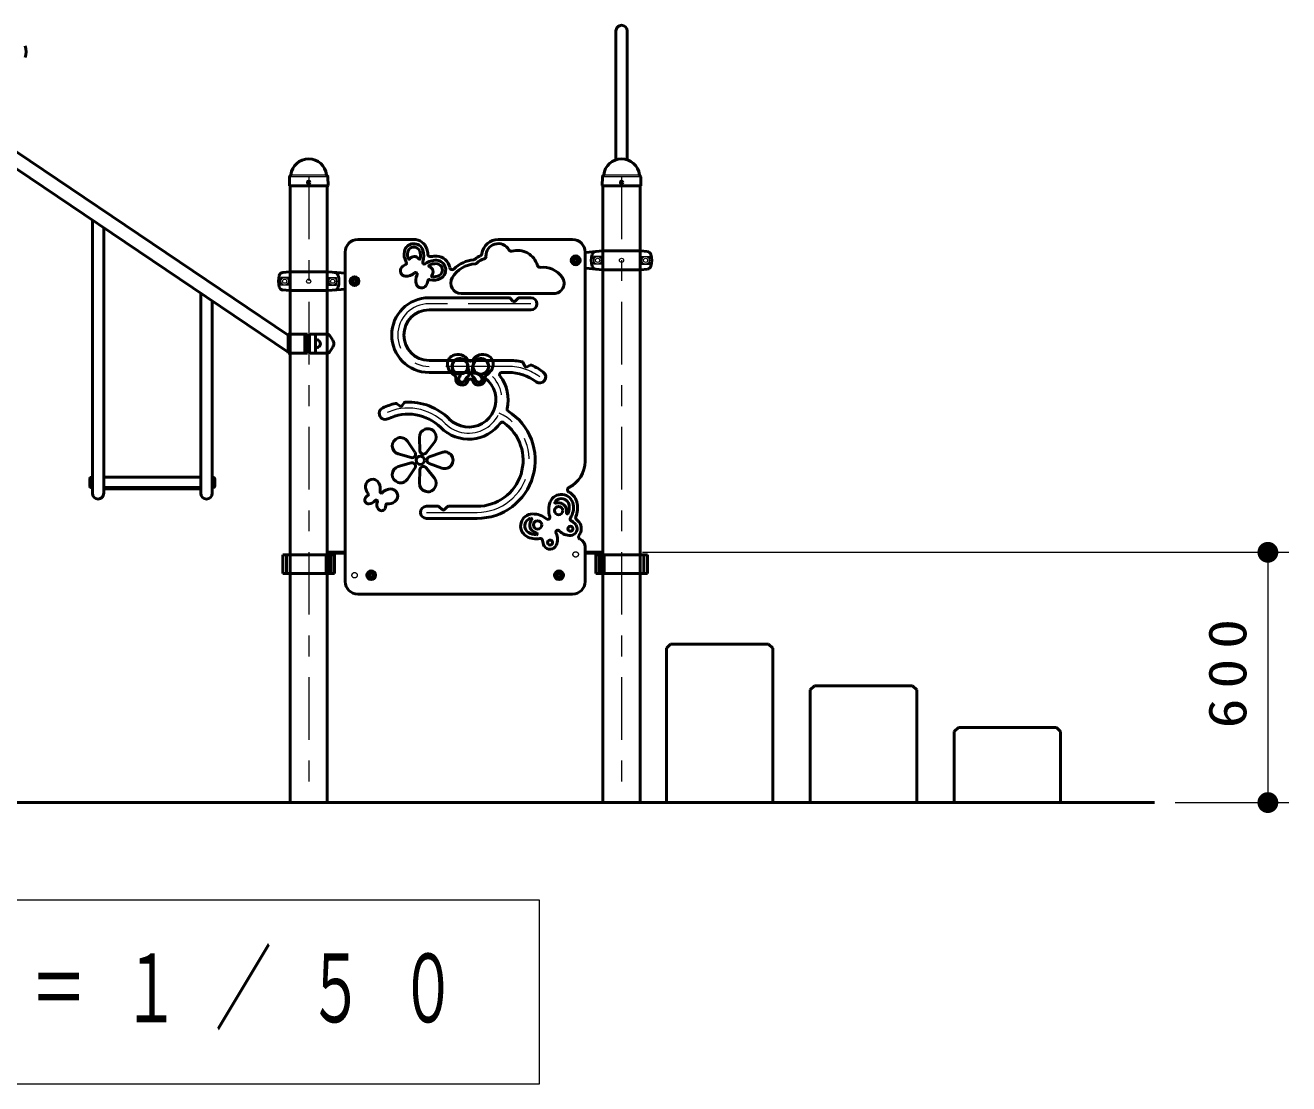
# Model space of a CAD drawing. Units: millimetres on the paper, scale 1:50. Extents: x -385 to 0, y -594 to 267.
# Drawn here: x -251.5 to -190.9, y -137.5 to -86.7 of the extents above; entities that cross this region are included whole.
import ezdxf

# ---------------------------------------------------------------- set-up
doc = ezdxf.new("R2010")
doc.units = ezdxf.units.MM
doc.linetypes.add('USER1', pattern=[4.5, 2.5, -2])
doc.linetypes.add('USER2', pattern=[6, 3, -1, 1, -1])
doc.layers.add('LY_1', color=7, linetype='Continuous', lineweight=50)
doc.styles.add('ＭＳ ゴシック', font='')
doc.styles.get('ＭＳ ゴシック').set_extended_font_data('MS Gothic')

# ---------------------------------------------------------------- blocks, each defined once
blk = doc.blocks.new('filled_dot')
at = {"color": 0, "linetype": 'Continuous', "lineweight": -2, "const_width": 1.25}
blk.add_lwpolyline([(-0.625, 0, 1), (0.625, 0, 1)], format="xyb", close=True, dxfattribs=at)

msp = doc.modelspace()

# ---------------------------------------------------------------- linework, layer by layer
at = {"layer": 'LY_1', "color": 140}
for p, q in [((-223.198, -93.152), (-223.198, -86.972)), ((-222.654, -93.152), (-222.654, -86.972)), ((-251.942, -92.765), (-238.91, -101.558)), ((-251.942, -93.585), (-238.91, -102.379)), ((-238.855, -94.382), (-238.847, -93.985)), ((-238.855, -94.382), (-238.846, -94.392)), ((-237.007, -94.392), (-238.846, -94.392)), ((-238.822, -93.927), (-238.801, -93.905)), ((-238.817, -94.392), (-238.817, -123.972)), ((-237.03, -93.927), (-237.052, -93.905)), ((-237.035, -94.392), (-237.035, -123.972)), ((-237.007, -94.392), (-236.997, -94.382)), ((-236.997, -94.382), (-237.005, -93.985)), ((-223.855, -94.382), (-223.847, -93.985)), ((-223.855, -94.382), (-223.846, -94.392)), ((-222.007, -94.392), (-223.846, -94.392)), ((-223.822, -93.927), (-223.801, -93.905)), ((-223.817, -94.392), (-223.817, -123.972)), ((-222.03, -93.927), (-222.052, -93.905)), ((-222.035, -94.392), (-222.035, -123.972)), ((-222.007, -94.392), (-221.997, -94.382)), ((-221.997, -94.382), (-222.005, -93.985)), ((-248.298, -109.144), (-248.298, -96.044)), ((-247.754, -109.144), (-247.754, -96.411)), ((-235.576, -96.972), (-232.887, -96.972)), ((-228.84, -96.972), (-225.276, -96.972)), ((-223.846, -97.522), (-224.476, -97.577)), ((-222.006, -97.522), (-223.847, -97.522)), ((-222.006, -97.522), (-221.691, -97.55)), ((-236.176, -113.372), (-236.176, -97.572)), ((-225.206, -97.926), (-225.126, -97.88)), ((-225.206, -97.926), (-225.206, -98.018)), ((-225.206, -98.018), (-225.126, -98.064)), ((-225.126, -97.88), (-225.046, -97.926)), ((-225.126, -98.064), (-225.046, -98.018)), ((-225.046, -97.926), (-225.046, -98.018)), ((-224.676, -107.612), (-224.676, -97.572)), ((-224.476, -97.577), (-224.676, -97.592)), ((-238.846, -98.522), (-239.162, -98.55)), ((-238.846, -98.522), (-237.006, -98.522)), ((-237.006, -98.522), (-236.376, -98.577)), ((-236.376, -98.577), (-236.176, -98.592)), ((-224.476, -98.367), (-224.676, -98.352)), ((-223.846, -98.422), (-224.476, -98.367)), ((-222.006, -98.422), (-223.847, -98.422)), ((-222.006, -98.422), (-221.691, -98.394)), ((-235.806, -98.926), (-235.726, -98.88)), ((-235.806, -98.926), (-235.806, -99.018)), ((-235.806, -99.018), (-235.726, -99.064)), ((-235.726, -98.88), (-235.646, -98.926)), ((-235.726, -99.064), (-235.646, -99.018)), ((-235.646, -98.926), (-235.646, -99.018)), ((-243.098, -109.144), (-243.098, -99.553)), ((-242.554, -109.144), (-242.554, -99.92)), ((-238.846, -99.422), (-239.162, -99.394)), ((-238.846, -99.422), (-237.006, -99.422)), ((-237.006, -99.422), (-236.376, -99.367)), ((-236.376, -99.367), (-236.176, -99.352)), ((-232.156, -99.767), (-228.323, -99.767)), ((-230.616, -99.567), (-226.183, -99.567)), ((-228.133, -99.924), (-228.266, -99.79)), ((-228.02, -99.924), (-227.887, -99.79)), ((-227.83, -99.767), (-227.276, -99.767)), ((-232.156, -100.347), (-227.276, -100.347)), ((-238.91, -101.519), (-238.91, -102.419)), ((-238.91, -101.519), (-237.986, -101.519)), ((-238.106, -101.519), (-238.106, -102.419)), ((-237.986, -101.519), (-237.986, -102.419)), ((-237.896, -101.559), (-237.896, -102.379)), ((-237.004, -101.519), (-237.856, -101.519)), ((-237.601, -101.969), (-237.601, -101.539)), ((-236.775, -101.805), (-236.937, -101.555)), ((-237.601, -101.783), (-237.561, -101.782)), ((-237.601, -101.969), (-237.601, -102.399)), ((-237.601, -102.154), (-237.561, -102.156)), ((-236.775, -102.132), (-236.937, -102.382)), ((-238.91, -102.419), (-237.986, -102.419)), ((-237.006, -102.419), (-237.856, -102.419)), ((-232.156, -102.767), (-228.356, -102.767)), ((-227.567, -103.044), (-227.644, -102.888)), ((-232.156, -103.347), (-230.258, -103.347)), ((-228.678, -103.347), (-228.356, -103.347)), ((-227.46, -103.08), (-227.304, -103.003)), ((-233.564, -104.955), (-233.702, -104.849)), ((-233.452, -104.94), (-233.347, -104.801)), ((-232.592, -107.1), (-232.615, -106.459)), ((-232.832, -107.178), (-233.191, -106.646)), ((-232.295, -107.197), (-231.9, -106.691)), ((-232.147, -107.401), (-231.544, -107.181)), ((-233.016, -107.431), (-233.633, -107.254)), ((-233.016, -107.683), (-233.633, -107.86)), ((-232.147, -107.713), (-231.544, -107.933)), ((-248.298, -108.372), (-248.326, -108.372)), ((-243.098, -108.372), (-247.754, -108.372)), ((-242.526, -108.372), (-242.554, -108.372)), ((-232.832, -107.936), (-233.191, -108.468)), ((-232.592, -108.014), (-232.615, -108.655)), ((-232.295, -107.917), (-231.9, -108.423)), ((-248.426, -108.772), (-248.426, -108.472)), ((-248.298, -108.872), (-248.326, -108.872)), ((-243.098, -108.872), (-247.754, -108.872)), ((-243.098, -108.936), (-247.754, -108.936)), ((-242.526, -108.872), (-242.554, -108.872)), ((-242.426, -108.772), (-242.426, -108.472)), ((-231.723, -109.767), (-232.276, -109.767)), ((-231.533, -109.924), (-231.666, -109.79)), ((-231.42, -109.924), (-231.287, -109.79)), ((-229.856, -109.767), (-231.23, -109.767)), ((-229.856, -110.347), (-232.276, -110.347)), ((-237.035, -111.972), (-236.176, -111.972)), ((-237.035, -112.018), (-236.176, -112.018)), ((-224.676, -113.372), (-224.676, -111.715)), ((-223.817, -111.972), (-224.676, -111.972)), ((-223.817, -112.018), (-224.676, -112.018)), ((-236.69, -112.092), (-239.162, -112.092)), ((-239.162, -112.092), (-239.162, -112.992)), ((-238.996, -112.092), (-238.996, -112.992)), ((-237.092, -112.092), (-237.092, -112.992)), ((-236.904, -112.092), (-236.904, -112.992)), ((-236.845, -112.092), (-236.845, -112.992)), ((-236.69, -112.092), (-236.69, -112.992)), ((-224.162, -112.092), (-221.69, -112.092)), ((-224.162, -112.092), (-224.162, -112.992)), ((-224.007, -112.092), (-224.007, -112.992)), ((-223.948, -112.092), (-223.948, -112.992)), ((-223.761, -112.092), (-223.761, -112.992)), ((-221.856, -112.092), (-221.856, -112.992)), ((-221.69, -112.092), (-221.69, -112.992)), ((-236.69, -112.992), (-239.162, -112.992)), ((-235.006, -113.026), (-234.926, -112.98)), ((-235.006, -113.026), (-235.006, -113.118)), ((-235.006, -113.118), (-234.926, -113.164)), ((-234.926, -112.98), (-234.846, -113.026)), ((-234.926, -113.164), (-234.846, -113.118)), ((-234.846, -113.026), (-234.846, -113.118)), ((-226.006, -113.026), (-225.926, -112.98)), ((-226.006, -113.026), (-226.006, -113.118)), ((-226.006, -113.118), (-225.926, -113.164)), ((-225.926, -112.98), (-225.846, -113.026)), ((-225.926, -113.164), (-225.846, -113.118)), ((-225.846, -113.026), (-225.846, -113.118)), ((-224.162, -112.992), (-221.69, -112.992)), ((-235.576, -113.972), (-225.276, -113.972)), ((-220.576, -116.372), (-220.776, -116.572)), ((-220.776, -123.972), (-220.776, -116.572)), ((-220.576, -116.372), (-215.876, -116.372)), ((-215.876, -116.372), (-215.676, -116.572)), ((-215.676, -116.572), (-215.676, -123.972)), ((-213.676, -118.372), (-213.876, -118.572)), ((-213.876, -123.972), (-213.876, -118.572)), ((-213.676, -118.372), (-208.976, -118.372)), ((-208.976, -118.372), (-208.776, -118.572)), ((-208.776, -118.572), (-208.776, -123.972)), ((-206.776, -120.372), (-206.976, -120.572)), ((-206.776, -120.372), (-202.076, -120.372)), ((-202.076, -120.372), (-201.876, -120.572)), ((-206.976, -123.972), (-206.976, -120.572)), ((-201.876, -120.572), (-201.876, -123.972))]:
    msp.add_line(p, q, dxfattribs=at)
at = {"layer": 'LY_1', "lineweight": 13}
for p, q in [((-237.069, -93.892), (-238.781, -93.892)), ((-222.069, -93.892), (-223.781, -93.892)), ((-237.033, -93.962), (-238.82, -93.962)), ((-222.033, -93.962), (-223.82, -93.962)), ((-223.891, -97.787), (-224.261, -97.787)), ((-224.261, -98.157), (-224.261, -97.787)), ((-221.961, -97.787), (-221.591, -97.787)), ((-221.591, -98.157), (-221.591, -97.787)), ((-223.891, -98.157), (-224.261, -98.157)), ((-221.961, -98.157), (-221.591, -98.157)), ((-238.891, -98.787), (-239.261, -98.787)), ((-239.261, -99.157), (-239.261, -98.787)), ((-238.891, -99.157), (-239.261, -99.157)), ((-236.961, -98.787), (-236.591, -98.787)), ((-236.961, -99.157), (-236.591, -99.157)), ((-236.591, -99.157), (-236.591, -98.787)), ((-221.926, -111.972), (-190.939, -111.972)), ((-191.939, -111.972), (-191.939, -123.972)), ((-196.379, -123.972), (-190.939, -123.972)), ((-226.857, -128.654), (-283.657, -128.654)), ((-226.857, -137.454), (-226.857, -128.654)), ((-283.657, -137.454), (-226.857, -137.454))]:
    msp.add_line(p, q, dxfattribs=at)
at = {"layer": 'LY_1', "linetype": 'USER2', "lineweight": 13}
for p, q in [((-237.926, -93.962), (-237.926, -123.972)), ((-222.926, -93.962), (-222.926, -123.972)), ((-227.276, -100.057), (-232.156, -100.057)), ((-228.356, -103.057), (-232.156, -103.057)), ((-232.276, -110.057), (-229.856, -110.057))]:
    msp.add_line(p, q, dxfattribs=at)
at = {"layer": 'LY_1'}
msp.add_line((-316.868, -123.972), (-197.379, -123.972), dxfattribs=at)
at = {"layer": 'LY_1', "color": 140}
for centre, radius in [((-237.926, -94.232), 0.06), ((-222.926, -94.232), 0.06), ((-225.126, -97.972), 0.21), ((-235.726, -98.972), 0.21), ((-230.676, -103.057), 0.37), ((-230.676, -103.057), 0.37), ((-229.676, -103.057), 0.37), ((-229.676, -103.057), 0.37), ((-232.576, -107.557), 0.2), ((-225.943, -109.972), 0.2), ((-226.956, -110.66), 0.2), ((-225.381, -110.843), 0.12), ((-226.353, -111.504), 0.12), ((-234.926, -113.072), 0.21), ((-225.926, -113.072), 0.21)]:
    msp.add_circle(centre, radius, dxfattribs=at)
at = {"layer": 'LY_1', "lineweight": 13}
for centre, radius in [((-225.126, -97.972), 0.24), ((-225.126, -97.972), 0.11), ((-224.076, -97.972), 0.185), ((-224.076, -97.972), 0.1), ((-222.926, -97.972), 0.1), ((-221.776, -97.972), 0.185), ((-221.776, -97.972), 0.1), ((-235.726, -98.972), 0.24), ((-239.076, -98.972), 0.185), ((-239.076, -98.972), 0.1), ((-237.926, -98.972), 0.1), ((-236.776, -98.972), 0.185), ((-236.776, -98.972), 0.1), ((-235.726, -98.972), 0.11), ((-234.926, -113.072), 0.24), ((-234.926, -113.072), 0.11), ((-225.926, -113.072), 0.24), ((-225.926, -113.072), 0.11)]:
    msp.add_circle(centre, radius, dxfattribs=at)
at = {"layer": 'LY_1', "linetype": 'USER1', "lineweight": 13}
for centre, radius in [((-225.126, -97.972), 0.13), ((-225.126, -97.972), 0.125), ((-235.726, -98.972), 0.13), ((-235.726, -98.972), 0.125), ((-225.126, -112.072), 0.13), ((-235.726, -113.072), 0.13), ((-234.926, -113.072), 0.13), ((-234.926, -113.072), 0.125), ((-225.926, -113.072), 0.13), ((-225.926, -113.072), 0.125)]:
    msp.add_circle(centre, radius, dxfattribs=at)
at = {"layer": 'LY_1', "color": 140}
for centre, radius, start, end in [((-222.926, -86.972), 0.272, 0, 180), ((-252.476, -87.972), 1, 343.80375, 16.19625), ((-237.926, -93.972), 0.864, 90, 173.3676), ((-237.926, -93.972), 0.864, 6.6324, 90), ((-222.926, -93.972), 0.864, 90, 173.3676), ((-222.926, -93.972), 0.864, 6.6324, 90), ((-238.84, -93.866), 0.056, 315, 353.3676), ((-237.012, -93.866), 0.056, 186.6324, 225), ((-223.84, -93.866), 0.056, 315, 353.3676), ((-222.012, -93.866), 0.056, 186.6324, 225), ((-238.763, -93.987), 0.084, 135, 178.99605), ((-237.089, -93.987), 0.084, 1.00395, 45), ((-223.763, -93.987), 0.084, 135, 178.99605), ((-222.089, -93.987), 0.084, 1.00395, 45), ((-235.576, -97.572), 0.6, 90, 180), ((-232.887, -97.633), 0.461, 19.18034, 167.65203), ((-232.887, -97.633), 0.301, 19.18034, 167.65203), ((-232.887, -97.633), 0.661, 19.18034, 90), ((-233.234, -97.753), 0.828, 339.41613, 19.18034), ((-233.234, -97.753), 1.028, 3.81231, 19.18034), ((-228.84, -97.758), 0.786, 90, 172.44655), ((-228.84, -97.758), 0.587, 28.85329, 182.36031), ((-228.221, -97.417), 0.12, 208.85329, 286.26437), ((-227.911, -98.478), 0.984, 15.19768, 106.26437), ((-225.276, -97.572), 0.6, 0, 90), ((-232.64, -97.687), 0.713, 167.65203, 211.13986), ((-233.319, -98.097), 0.08, 294.1406, 31.13986), ((-232.64, -97.687), 0.553, 167.65203, 202.40114), ((-233.115, -97.882), 0.04, 202.40114, 326.39119), ((-232.863, -98.049), 0.262, 35.54452, 146.39119), ((-232.617, -97.874), 0.04, 215.54452, 348.93864), ((-233.234, -97.753), 0.668, 348.93864, 19.18034), ((-232.384, -98.073), 0.08, 159.41613, 307.07651), ((-231.836, -98.797), 0.828, 87.3123, 127.07651), ((-232.088, -97.677), 0.12, 183.81231, 282.68033), ((-231.836, -98.797), 0.668, 87.3123, 117.554), ((-231.836, -98.797), 1.028, 87.3123, 102.68033), ((-231.819, -98.43), 0.301, 298.84062, 87.3123), ((-231.819, -98.43), 0.461, 298.84062, 87.3123), ((-231.819, -98.43), 0.661, 9.30779, 87.3123), ((-229.842, -99.536), 1.405, 93.64542, 148.763), ((-229.842, -99.536), 1.605, 96.1833, 134.39209), ((-230.028, -97.821), 0.12, 276.1833, 312.23441), ((-229.371, -98.545), 0.858, 112.05955, 132.23441), ((-229.939, -98.015), 0.12, 273.64542, 316.95526), ((-229.371, -98.545), 0.658, 102.96258, 136.95526), ((-229.738, -97.639), 0.12, 292.05955, 352.44655), ((-229.545, -97.788), 0.12, 282.96258, 2.36031), ((-223.376, -97.972), 1, 163.80375, 196.19625), ((-224.145, -97.749), 0.2, 95, 163.80375), ((-221.708, -97.749), 0.2, 16.19625, 85), ((-222.476, -97.972), 1, 343.80375, 16.19625), ((-238.376, -98.972), 1, 163.80375, 196.19625), ((-239.145, -98.749), 0.2, 95, 163.80375), ((-236.708, -98.749), 0.2, 16.19625, 85), ((-237.476, -98.972), 1, 343.80375, 16.19625), ((-233.27, -98.473), 0.259, 139.85618, 264.18174), ((-233.077, -98.636), 0.51, 114.1406, 139.85618), ((-233.241, -98.191), 0.542, 264.18174, 315.01615), ((-232.801, -98.631), 0.08, 331.47649, 135.01615), ((-232.254, -98.928), 0.542, 151.47649, 202.3109), ((-232.127, -98.24), 0.04, 117.554, 250.94812), ((-232.225, -98.526), 0.262, 320.10145, 70.94812), ((-231.994, -98.719), 0.04, 140.10145, 264.0915), ((-231.941, -98.209), 0.553, 264.0915, 298.84062), ((-231.049, -98.304), 0.12, 189.30779, 314.39209), ((-226.846, -98.188), 0.12, 195.19768, 276.99691), ((-226.694, -99.42), 1.121, 34.66343, 96.99691), ((-224.145, -98.195), 0.2, 196.19625, 265), ((-221.708, -98.195), 0.2, 275, 343.80375), ((-239.145, -99.195), 0.2, 196.19625, 265), ((-236.708, -99.195), 0.2, 275, 343.80375), ((-232.517, -99.036), 0.259, 202.3109, 326.63646), ((-232.727, -98.898), 0.51, 326.63646, 352.35204), ((-232.142, -98.976), 0.08, 75.35278, 172.35204), ((-231.941, -98.209), 0.713, 255.35278, 298.84062), ((-230.616, -99.067), 0.5, 148.763, 270), ((-226.183, -99.067), 0.5, 270, 34.66343), ((-232.156, -101.557), 1.79, 90, 270), ((-228.323, -99.847), 0.08, 45, 90), ((-228.076, -99.867), 0.08, 225, 315), ((-227.83, -99.847), 0.08, 90, 135), ((-227.276, -100.057), 0.29, 270, 90), ((-232.156, -101.557), 1.21, 90, 270), ((-237.856, -101.559), 0.04, 90, 180), ((-237.621, -101.539), 0.02, 0, 90), ((-237.004, -101.599), 0.08, 20.80294, 90), ((-237.555, -101.969), 0.187, 268, 92), ((-237.004, -102.339), 0.08, 270, 339.19706), ((-237.026, -101.969), 0.3, 0, 32.99301), ((-237.026, -101.969), 0.3, 327.00699, 0), ((-237.856, -102.379), 0.04, 180, 270), ((-237.621, -102.399), 0.02, 270, 0), ((-230.844, -102.933), 0.432, 114.11451, 192.68347), ((-230.676, -103.057), 0.38, 12.43224, 263.71783), ((-230.777, -103.084), 0.598, 33.25389, 114.11452), ((-232.386, -103.434), 2.131, 359.21451, 12.43224), ((-230.176, -102.69), 0.12, 213.25389, 326.74611), ((-227.967, -103.434), 2.131, 167.56776, 180.78549), ((-229.576, -103.084), 0.598, 65.88549, 146.74611), ((-229.676, -103.057), 0.38, 276.28217, 167.56776), ((-229.508, -102.933), 0.432, 347.31653, 65.88549), ((-228.356, -105.557), 2.79, 76.33576, 90), ((-227.716, -102.924), 0.08, 26.34025, 76.33576), ((-230.567, -102.87), 0.717, 192.68347, 239.51239), ((-230.258, -104.657), 1.31, 225.01704, 90), ((-230.991, -103.591), 0.12, 350.97739, 59.51239), ((-230.576, -103.657), 0.16, 132.32966, 342.24721), ((-230.724, -103.494), 0.06, 312.32966, 83.71783), ((-230.176, -103.785), 0.26, 121.60475, 162.24721), ((-230.375, -103.461), 0.12, 301.60475, 359.21451), ((-229.977, -103.461), 0.12, 180.78549, 238.39525), ((-230.176, -103.785), 0.26, 17.75279, 58.39525), ((-229.776, -103.657), 0.16, 197.75279, 47.67034), ((-229.628, -103.494), 0.06, 96.28217, 227.67034), ((-229.361, -103.591), 0.12, 120.48761, 189.02261), ((-229.786, -102.87), 0.717, 300.48761, 347.31653), ((-228.678, -103.447), 0.1, 90, 217.44793), ((-230.258, -104.657), 1.89, 346.86777, 37.44793), ((-228.356, -105.557), 2.21, 52.99625, 90), ((-227.496, -103.008), 0.08, 206.34025, 296.34025), ((-227.269, -103.075), 0.08, 66.34474, 116.34025), ((-228.356, -105.557), 2.79, 52.99625, 66.34474), ((-226.852, -103.56), 0.29, 232.99625, 52.99625), ((-230.576, -103.657), 0.3, 170.97739, 342.24721), ((-230.176, -103.785), 0.12, 17.75279, 162.24721), ((-229.776, -103.657), 0.3, 197.75279, 9.02261), ((-233.283, -104.85), 0.08, 92.68332, 142.67883), ((-233.156, -107.557), 2.79, 45.01704, 92.68332), ((-234.253, -105.31), 0.29, 116.02183, 296.02183), ((-233.156, -107.557), 2.79, 102.67433, 116.02183), ((-233.156, -107.557), 2.21, 45.01704, 116.02183), ((-233.751, -104.913), 0.08, 52.67883, 102.67433), ((-233.516, -104.891), 0.08, 232.67883, 322.67883), ((-229.856, -107.557), 2.79, 270, 57.88849), ((-228.32, -105.109), 0.1, 166.86777, 237.88849), ((-230.258, -104.657), 1.89, 225.01704, 323.98869), ((-229.856, -107.557), 2.21, 270, 55.07482), ((-228.648, -105.827), 0.1, 55.07482, 143.98869), ((-233.522, -106.87), 0.4, 34, 254), ((-232.215, -106.445), 0.4, 322, 182), ((-232.97, -107.271), 0.166, 254, 34), ((-232.426, -107.094), 0.166, 182, 322), ((-231.407, -107.557), 0.4, 250, 110), ((-232.97, -107.843), 0.166, 326, 106), ((-232.09, -107.557), 0.166, 110, 250), ((-226.076, -107.612), 1.4, 296.29333, 0), ((-248.326, -108.472), 0.1, 90, 180), ((-242.526, -108.472), 0.1, 0, 90), ((-233.522, -108.244), 0.4, 106, 326), ((-232.215, -108.669), 0.4, 178, 38), ((-232.426, -108.019), 0.166, 38, 178), ((-248.326, -108.772), 0.1, 180, 270), ((-242.526, -108.772), 0.1, 270, 0), ((-234.677, -108.822), 0.524, 176.2218, 219.70964), ((-234.862, -108.809), 0.339, 27.75012, 176.2218), ((-235.101, -108.935), 0.609, 347.98591, 27.75012), ((-233.971, -109.541), 0.609, 95.88208, 135.64629), ((-233.999, -109.272), 0.339, 307.41039, 95.88208), ((-225.403, -108.975), 0.12, 116.29333, 242.82944), ((-248.026, -109.144), 0.272, 180, 0), ((-242.826, -109.144), 0.272, 180, 0), ((-235.048, -109.462), 0.19, 148.42596, 272.75152), ((-234.891, -109.559), 0.375, 122.71038, 148.42596), ((-235.125, -109.194), 0.0588, 302.71038, 39.70964), ((-235.058, -109.254), 0.399, 272.75152, 323.58592), ((-234.69, -109.526), 0.0588, 340.04627, 143.58592), ((-234.26, -109.682), 0.399, 160.04627, 210.88068), ((-234.448, -109.074), 0.0588, 167.98591, 315.64629), ((-234.112, -109.124), 0.524, 263.92256, 307.41039), ((-225.385, -109.942), 1.035, 158.2521, 198.01631), ((-225.812, -109.772), 0.576, 9.78042, 158.2521), ((-226.089, -109.583), 0.04, 145.68156, 290.53791), ((-225.812, -109.772), 0.376, 9.78042, 145.68156), ((-225.943, -109.972), 0.376, 9.78042, 110.53791), ((-225.812, -109.772), 0.776, 9.78042, 62.82944), ((-226.123, -109.826), 1.091, 336.71436, 9.78042), ((-234.439, -109.789), 0.19, 210.88068, 335.20624), ((-234.607, -109.711), 0.375, 335.20624, 0.92182), ((-234.173, -109.704), 0.0588, 83.92256, 180.92182), ((-232.276, -110.057), 0.29, 90, 270), ((-231.723, -109.847), 0.08, 45, 90), ((-231.476, -109.867), 0.08, 225, 315), ((-231.23, -109.847), 0.08, 90, 135), ((-227.19, -110.708), 0.576, 90.12014, 238.59183), ((-227.189, -111.167), 1.035, 50.35593, 90.12014), ((-226.255, -110.026), 0.692, 355.34566, 9.78042), ((-225.526, -110.085), 0.04, 175.34566, 336.53852), ((-226.123, -109.826), 0.692, 336.53852, 9.78042), ((-226.123, -109.826), 0.891, 326.29259, 9.78042), ((-227.19, -110.708), 0.376, 102.69068, 238.59183), ((-226.956, -110.66), 0.376, 137.83433, 238.59183), ((-227.264, -110.38), 0.04, 317.83433, 102.69068), ((-226.465, -110.293), 0.1, 230.35593, 18.01631), ((-225.298, -110.376), 0.1, 146.29259, 243.29184), ((-225.381, -110.843), 0.323, 273.2507, 37.57626), ((-225.63, -111.035), 0.638, 37.57626, 63.29184), ((-225.01, -110.305), 0.12, 156.71436, 229.69607), ((-225.63, -111.035), 0.838, 37.57626, 49.69607), ((-225.381, -110.843), 0.523, 322.27364, 37.57626), ((-227.025, -110.438), 0.891, 238.59183, 282.07966), ((-227.025, -110.438), 0.692, 238.59183, 271.83373), ((-226.791, -110.39), 0.692, 238.59183, 253.02659), ((-227.005, -111.09), 0.04, 271.83373, 73.02659), ((-226.818, -111.408), 0.1, 5.0804, 102.07966), ((-226.083, -111.343), 0.638, 185.0804, 210.79598), ((-225.975, -111.014), 0.1, 42.4163, 205.95595), ((-226.675, -111.355), 0.678, 335.12154, 25.95595), ((-225.401, -110.489), 0.678, 222.4163, 273.2507), ((-224.872, -111.237), 0.12, 142.27364, 246.84127), ((-225.076, -111.715), 0.4, 0, 66.84127), ((-226.353, -111.504), 0.323, 210.79598, 335.12154), ((-235.576, -113.372), 0.6, 180, 270), ((-225.276, -113.372), 0.6, 270, 0)]:
    msp.add_arc(centre, radius, start, end, dxfattribs=at)
at = {"layer": 'LY_1', "lineweight": 13}
for centre, start, end in [((-226.452, -97.972), 355.87048, 4.12952), ((-219.401, -97.972), 175.87048, 184.12952), ((-241.452, -98.972), 355.87048, 4.12952), ((-234.401, -98.972), 175.87048, 184.12952)]:
    msp.add_arc(centre, 2.567, start, end, dxfattribs=at)
at = {"layer": 'LY_1', "linetype": 'USER2', "lineweight": 13}
for centre, radius, start, end in [((-232.156, -101.557), 1.5, 90, 270), ((-230.258, -104.657), 1.6, 225.01704, 90), ((-228.356, -105.557), 2.5, 52.99625, 90), ((-233.156, -107.557), 2.5, 45.01704, 116.02183), ((-229.856, -107.557), 2.5, 270, 64.77578)]:
    msp.add_arc(centre, radius, start, end, dxfattribs=at)

# ---------------------------------------------------------------- block references
at = {"layer": 'LY_1', "lineweight": 13, "xscale": 0.4, "yscale": 0.4}
for p, rotation in [((-191.939, -111.972), 270), ((-191.939, -123.972), 90)]:
    msp.add_blockref('filled_dot', p, dxfattribs=dict(at, rotation=rotation))

# ---------------------------------------------------------------- texts
at = {"layer": 'LY_1', "insert": (-192.939, -117.555), "char_height": 1.833, "attachment_point": 8, "rotation": 90, "style": 'ＭＳ ゴシック'}
msp.add_mtext('\\T1.33;\\W1.15;600', dxfattribs=at)
at = {"layer": 'LY_1', "insert": (-282.257, -133.054), "char_height": 3.299, "attachment_point": 4, "style": 'ＭＳ ゴシック'}
msp.add_mtext('\\T1.64;\\W0.6;Ｃ視立面図\u3000Ｓ＝１／５０', dxfattribs=at)

doc.saveas('drawing.dxf')
